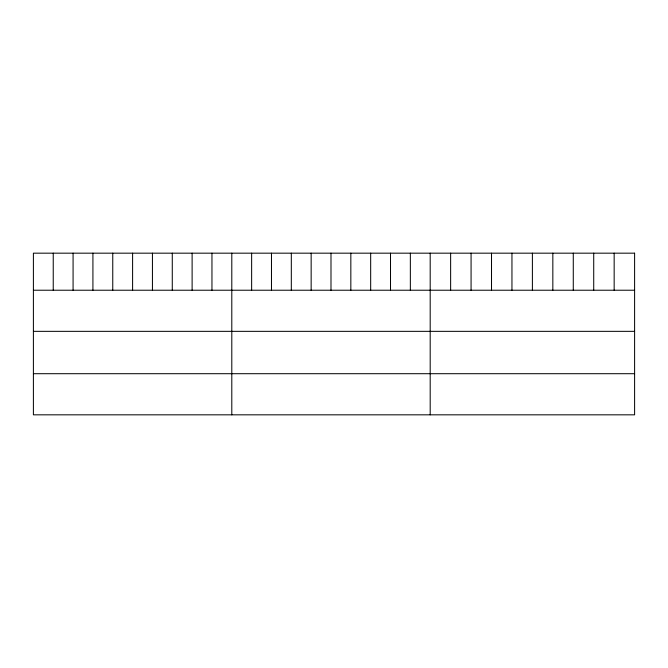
<?xml version="1.0" encoding="UTF-8"?>
<svg xmlns="http://www.w3.org/2000/svg" width="668" height="668" viewBox="0 0 668 668"><rect width="100%" height="100%" fill="white"/><g stroke="black" fill="none" stroke-linecap="round" stroke-linejoin="round"><path stroke-width="1" d="M33.4 290.221L634.6 290.221M33.4 331.345L634.6 331.345M33.4 373.704L634.6 373.704M614.159 253.172L614.159 290.221M593.718 253.172L593.718 290.221M573.278 253.172L573.278 290.221M552.837 253.172L552.837 290.221M532.396 253.172L532.396 290.221M511.955 253.172L511.955 290.221M491.514 253.172L491.514 290.221M471.074 253.172L471.074 290.221M450.633 253.172L450.633 290.221M430.192 253.172L430.192 414.828M410.352 253.172L410.352 290.221M390.513 253.172L390.513 290.221M370.673 253.172L370.673 290.221M350.834 253.172L350.834 290.221M330.994 253.172L330.994 290.221M311.154 253.172L311.154 290.221M291.315 253.172L291.315 290.221M271.475 253.172L271.475 290.221M251.636 253.172L251.636 290.221M231.796 253.172L231.796 414.828M211.956 253.172L211.956 290.221M192.117 253.172L192.117 290.221M172.277 253.172L172.277 290.221M152.438 253.172L152.438 290.221M132.598 253.172L132.598 290.221M112.758 253.172L112.758 290.221M92.919 253.172L92.919 290.221M73.079 253.172L73.079 290.221M53.24 253.172L53.24 290.221M634.6 253.172L33.4 253.172L33.4 414.828L634.6 414.828L634.6 253.172"/></g></svg>
